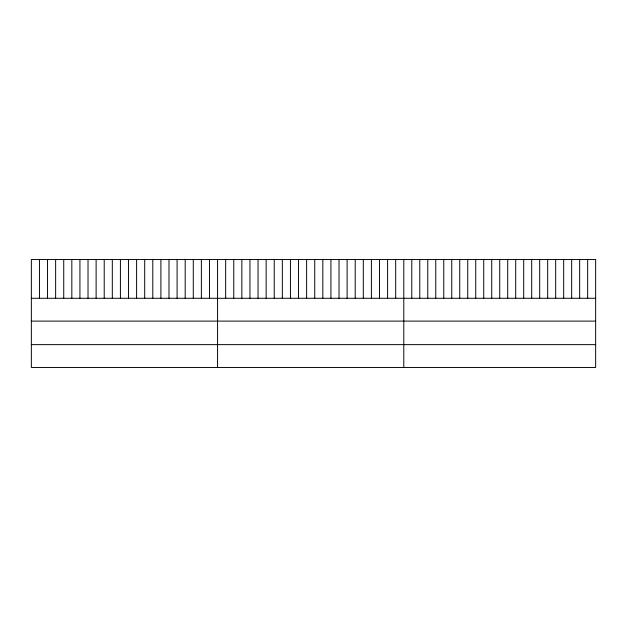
<?xml version="1.0" encoding="UTF-8"?>
<svg xmlns="http://www.w3.org/2000/svg" width="627" height="627" viewBox="0 0 627 627"><rect width="100%" height="100%" fill="white"/><g stroke="black" fill="none" stroke-linecap="round" stroke-linejoin="round"><path stroke-width="0.94" d="M31.35 298.28L595.65 298.28M31.35 321.11L595.65 321.11M31.35 344.631L595.65 344.631M587.656 259.539L587.656 298.28M579.661 259.539L579.661 298.28M571.667 259.539L571.667 298.28M563.673 259.539L563.673 298.28M555.679 259.539L555.679 298.28M547.684 259.539L547.684 298.28M539.69 259.539L539.69 298.28M531.696 259.539L531.696 298.28M523.702 259.539L523.702 298.28M515.707 259.539L515.707 298.28M507.713 259.539L507.713 298.28M499.719 259.539L499.719 298.28M491.725 259.539L491.725 298.28M483.731 259.539L483.731 298.28M475.736 259.539L475.736 298.28M467.742 259.539L467.742 298.28M459.748 259.539L459.748 298.28M451.753 259.539L451.753 298.28M443.759 259.539L443.759 298.28M435.765 259.539L435.765 298.28M427.771 259.539L427.771 298.28M419.776 259.539L419.776 298.28M411.782 259.539L411.782 298.28M403.788 259.539L403.788 367.461M395.692 259.539L395.692 298.28M387.596 259.539L387.596 298.28M379.5 259.539L379.5 298.28M371.403 259.539L371.403 298.28M363.307 259.539L363.307 298.28M355.211 259.539L355.211 298.28M347.115 259.539L347.115 298.28M339.019 259.539L339.019 298.28M330.923 259.539L330.923 298.28M322.827 259.539L322.827 298.28M314.73 259.539L314.73 298.28M306.627 259.539L306.627 298.28M298.53 259.539L298.53 298.28M290.434 259.539L290.434 298.28M282.338 259.539L282.338 298.28M274.242 259.539L274.242 298.28M266.146 259.539L266.146 298.28M258.05 259.539L258.05 298.28M249.954 259.539L249.954 298.28M241.857 259.539L241.857 298.28M233.761 259.539L233.761 298.28M225.665 259.539L225.665 298.28M217.569 259.539L217.569 367.461M209.473 259.539L209.473 298.28M201.377 259.539L201.377 298.28M193.281 259.539L193.281 298.28M185.184 259.539L185.184 298.28M177.088 259.539L177.088 298.28M168.992 259.539L168.992 298.28M160.896 259.539L160.896 298.28M152.8 259.539L152.8 298.28M144.704 259.539L144.704 298.28M136.608 259.539L136.608 298.28M128.511 259.539L128.511 298.28M120.408 259.539L120.408 298.28M112.311 259.539L112.311 298.28M104.215 259.539L104.215 298.28M96.119 259.539L96.119 298.28M88.023 259.539L88.023 298.28M79.927 259.539L79.927 298.28M71.831 259.539L71.831 298.28M63.735 259.539L63.735 298.28M55.638 259.539L55.638 298.28M47.542 259.539L47.542 298.28M39.446 259.539L39.446 298.28M595.65 259.539L31.35 259.539L31.35 367.461L595.65 367.461L595.65 259.539"/></g></svg>
